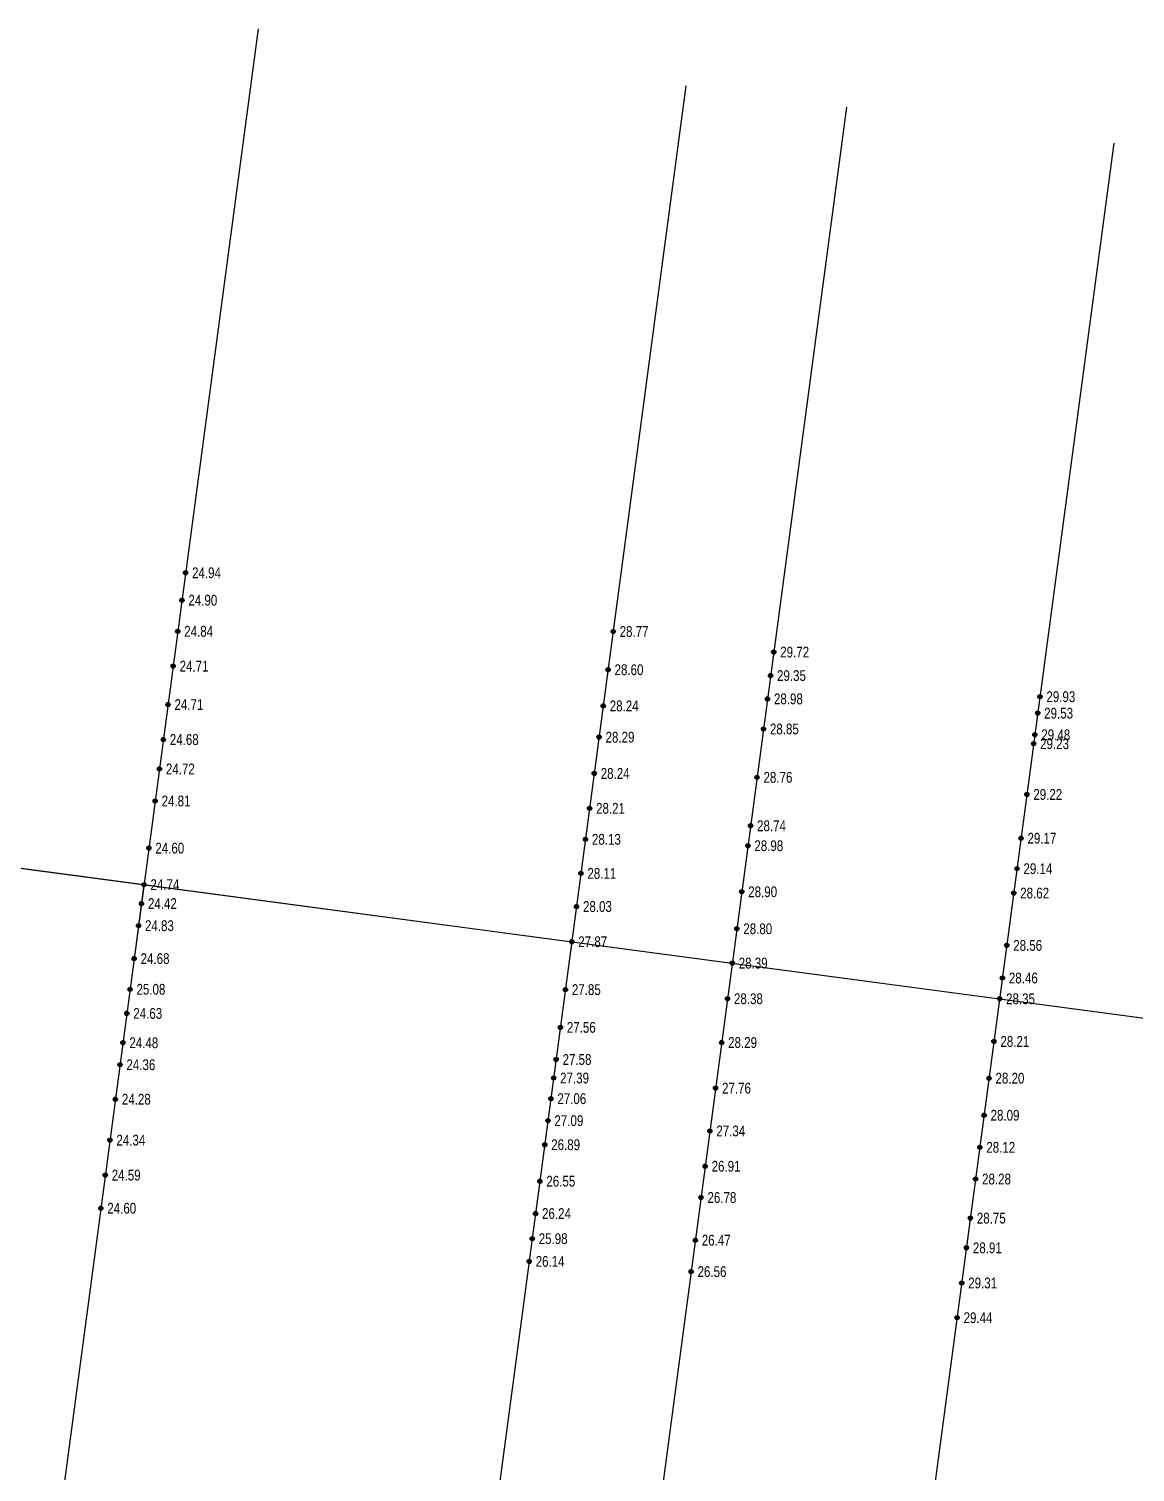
# Model space of a CAD drawing. Extents: x 572865 to 573615, y 785001 to 785187.
# Drawn here: x 573407.5 to 573458.8, y 785062.6 to 785129.5 of the extents above; entities that cross this region are included whole.
import ezdxf
from ezdxf.enums import TextEntityAlignment as Align

# ---------------------------------------------------------------- set-up
doc = ezdxf.new("R2010")
doc.units = 0
doc.header["$LTSCALE"] = 0.5
for name, color, linetype in [('DMX', 3, 'Continuous'), ('GCD', 3, 'Continuous'), ('桩号_M', 3, 'Continuous'), ('道路中线_M', 3, 'Continuous')]:
    doc.layers.add(name, color=color, linetype=linetype)
doc.styles.add('EICAD', font='fsdb_e.shx', dxfattribs={"width": 0.707, "height": 2, "bigfont": 'tjhzf.shx'})

# ---------------------------------------------------------------- blocks, each defined once
blk = doc.blocks.new('gc200')
h = blk.add_hatch(color=0)
edge = h.paths.add_edge_path()
edge.add_arc((0, 0), 0.196, 0, 360)
at = {"color": 0}
blk.add_circle((0, 0), 0.196, dxfattribs=at)

msp = doc.modelspace()

# ---------------------------------------------------------------- linework, layer by layer
at = {"layer": 'DMX', "color": 6}
for p, q in [((573418.127, 785129.515), (573407.551, 785050.217)), ((573437.951, 785126.871), (573427.375, 785047.573)), ((573457.776, 785124.227), (573447.2, 785044.929))]:
    msp.add_line(p, q, dxfattribs=at)
at = {"layer": 'DMX', "linetype": 'Continuous'}
msp.add_lwpolyline([(573445.386, 785125.88), (573434.81, 785046.582)], dxfattribs=at)
at = {"layer": '桩号_M', "linetype": 'Continuous'}
for points in [[(573393.014, 785092.51), (573412.839, 785089.866), (573432.663, 785087.222), (573452.488, 785084.578), (573472.312, 785081.934), (573492.137, 785079.29), (573511.961, 785076.646), (573531.786, 785074.002), (573551.61, 785071.358), (573571.435, 785068.714), (573591.259, 785066.07), (573596.215, 785065.409), (573608.221, 785063.808)], [(573412.839, 785089.866), (573412.442, 785086.893)]]:
    msp.add_lwpolyline(points, dxfattribs=at)
at = {"layer": '道路中线_M', "color": 4}
msp.add_line((573206.523, 785117.383), (573608.221, 785063.808), dxfattribs=at)

# ---------------------------------------------------------------- block references
at = {"layer": 'GCD'}
ref = msp.add_blockref('gc200', (573414.766, 785104.315, 24.936), dxfattribs=dict(at, xscale=0.5, yscale=0.5, zscale=0.5))
ref.add_attrib('height', '24.94', dxfattribs={"height": 0.5, "style": 'EICAD', "width": 0.8}).set_placement((573415.066, 785104.315, 24.936), align=Align.MIDDLE_LEFT)
ref = msp.add_blockref('gc200', (573414.597, 785103.045, 24.9), dxfattribs=dict(at, xscale=0.5, yscale=0.5, zscale=0.5))
ref.add_attrib('height', '24.90', dxfattribs={"height": 0.5, "style": 'EICAD', "width": 0.8}).set_placement((573414.897, 785103.045, 24.9), align=Align.MIDDLE_LEFT)
ref = msp.add_blockref('gc200', (573414.404, 785101.604, 24.839), dxfattribs=dict(at, xscale=0.5, yscale=0.5, zscale=0.5))
ref.add_attrib('height', '24.84', dxfattribs={"height": 0.5, "style": 'EICAD', "width": 0.8}).set_placement((573414.704, 785101.604, 24.839), align=Align.MIDDLE_LEFT)
ref = msp.add_blockref('gc200', (573434.58, 785101.595, 28.765), dxfattribs=dict(at, xscale=0.5, yscale=0.5, zscale=0.5))
ref.add_attrib('height', '28.77', dxfattribs={"height": 0.5, "style": 'EICAD', "width": 0.8}).set_placement((573434.88, 785101.595, 28.765), align=Align.MIDDLE_LEFT)
at = {"layer": 'GCD', "linetype": 'Continuous'}
ref = msp.add_blockref('gc200', (573442.02, 785100.642, 29.719), dxfattribs=dict(at, xscale=0.5, yscale=0.5, zscale=0.5))
ref.add_attrib('height', '29.72', dxfattribs={"linetype": 'Continuous', "height": 0.5, "style": 'EICAD', "width": 0.8}).set_placement((573442.32, 785100.642, 29.719), align=Align.MIDDLE_LEFT)
at = {"layer": 'GCD'}
ref = msp.add_blockref('gc200', (573414.189, 785099.99, 24.712), dxfattribs=dict(at, xscale=0.5, yscale=0.5, zscale=0.5))
ref.add_attrib('height', '24.71', dxfattribs={"height": 0.5, "style": 'EICAD', "width": 0.8}).set_placement((573414.489, 785099.99, 24.712), align=Align.MIDDLE_LEFT)
ref = msp.add_blockref('gc200', (573434.344, 785099.823, 28.6), dxfattribs=dict(at, xscale=0.5, yscale=0.5, zscale=0.5))
ref.add_attrib('height', '28.60', dxfattribs={"height": 0.5, "style": 'EICAD', "width": 0.8}).set_placement((573434.644, 785099.823, 28.6), align=Align.MIDDLE_LEFT)
at = {"layer": 'GCD', "linetype": 'Continuous'}
ref = msp.add_blockref('gc200', (573441.874, 785099.552, 29.349), dxfattribs=dict(at, xscale=0.5, yscale=0.5, zscale=0.5))
ref.add_attrib('height', '29.35', dxfattribs={"linetype": 'Continuous', "height": 0.5, "style": 'EICAD', "width": 0.8}).set_placement((573442.174, 785099.552, 29.349), align=Align.MIDDLE_LEFT)
ref = msp.add_blockref('gc200', (573441.73, 785098.473, 28.976), dxfattribs=dict(at, xscale=0.5, yscale=0.5, zscale=0.5))
ref.add_attrib('height', '28.98', dxfattribs={"linetype": 'Continuous', "height": 0.5, "style": 'EICAD', "width": 0.8}).set_placement((573442.03, 785098.473, 28.976), align=Align.MIDDLE_LEFT)
at = {"layer": 'GCD'}
ref = msp.add_blockref('gc200', (573454.355, 785098.576, 29.931), dxfattribs=dict(at, xscale=0.5, yscale=0.5, zscale=0.5))
ref.add_attrib('height', '29.93', dxfattribs={"height": 0.5, "style": 'EICAD', "width": 0.8}).set_placement((573454.655, 785098.576, 29.931), align=Align.MIDDLE_LEFT)
ref = msp.add_blockref('gc200', (573413.952, 785098.21, 24.711), dxfattribs=dict(at, xscale=0.5, yscale=0.5, zscale=0.5))
ref.add_attrib('height', '24.71', dxfattribs={"height": 0.5, "style": 'EICAD', "width": 0.8}).set_placement((573414.252, 785098.21, 24.711), align=Align.MIDDLE_LEFT)
ref = msp.add_blockref('gc200', (573434.121, 785098.148, 28.241), dxfattribs=dict(at, xscale=0.5, yscale=0.5, zscale=0.5))
ref.add_attrib('height', '28.24', dxfattribs={"height": 0.5, "style": 'EICAD', "width": 0.8}).set_placement((573434.421, 785098.148, 28.241), align=Align.MIDDLE_LEFT)
ref = msp.add_blockref('gc200', (573454.253, 785097.812, 29.528), dxfattribs=dict(at, xscale=0.5, yscale=0.5, zscale=0.5))
ref.add_attrib('height', '29.53', dxfattribs={"height": 0.5, "style": 'EICAD', "width": 0.8}).set_placement((573454.553, 785097.812, 29.528), align=Align.MIDDLE_LEFT)
at = {"layer": 'GCD', "linetype": 'Continuous'}
ref = msp.add_blockref('gc200', (573441.544, 785097.079, 28.846), dxfattribs=dict(at, xscale=0.5, yscale=0.5, zscale=0.5))
ref.add_attrib('height', '28.85', dxfattribs={"linetype": 'Continuous', "height": 0.5, "style": 'EICAD', "width": 0.8}).set_placement((573441.844, 785097.079, 28.846), align=Align.MIDDLE_LEFT)
at = {"layer": 'GCD'}
ref = msp.add_blockref('gc200', (573413.736, 785096.589, 24.683), dxfattribs=dict(at, xscale=0.5, yscale=0.5, zscale=0.5))
ref.add_attrib('height', '24.68', dxfattribs={"height": 0.5, "style": 'EICAD', "width": 0.8}).set_placement((573414.036, 785096.589, 24.683), align=Align.MIDDLE_LEFT)
ref = msp.add_blockref('gc200', (573433.927, 785096.7, 28.294), dxfattribs=dict(at, xscale=0.5, yscale=0.5, zscale=0.5))
ref.add_attrib('height', '28.29', dxfattribs={"height": 0.5, "style": 'EICAD', "width": 0.8}).set_placement((573434.227, 785096.7, 28.294), align=Align.MIDDLE_LEFT)
ref = msp.add_blockref('gc200', (573454.064, 785096.397, 29.23), dxfattribs=dict(at, xscale=0.5, yscale=0.5, zscale=0.5))
ref.add_attrib('height', '29.23', dxfattribs={"height": 0.5, "style": 'EICAD', "width": 0.8}).set_placement((573454.364, 785096.397, 29.23), align=Align.MIDDLE_LEFT)
ref = msp.add_blockref('gc200', (573454.119, 785096.809, 29.482), dxfattribs=dict(at, xscale=0.5, yscale=0.5, zscale=0.5))
ref.add_attrib('height', '29.48', dxfattribs={"height": 0.5, "style": 'EICAD', "width": 0.8}).set_placement((573454.419, 785096.809, 29.482), align=Align.MIDDLE_LEFT)
ref = msp.add_blockref('gc200', (573413.554, 785095.226, 24.72), dxfattribs=dict(at, xscale=0.5, yscale=0.5, zscale=0.5))
ref.add_attrib('height', '24.72', dxfattribs={"height": 0.5, "style": 'EICAD', "width": 0.8}).set_placement((573413.854, 785095.226, 24.72), align=Align.MIDDLE_LEFT)
ref = msp.add_blockref('gc200', (573433.703, 785095.019, 28.236), dxfattribs=dict(at, xscale=0.5, yscale=0.5, zscale=0.5))
ref.add_attrib('height', '28.24', dxfattribs={"height": 0.5, "style": 'EICAD', "width": 0.8}).set_placement((573434.003, 785095.019, 28.236), align=Align.MIDDLE_LEFT)
at = {"layer": 'GCD', "linetype": 'Continuous'}
ref = msp.add_blockref('gc200', (573441.246, 785094.839, 28.755), dxfattribs=dict(at, xscale=0.5, yscale=0.5, zscale=0.5))
ref.add_attrib('height', '28.76', dxfattribs={"linetype": 'Continuous', "height": 0.5, "style": 'EICAD', "width": 0.8}).set_placement((573441.546, 785094.839, 28.755), align=Align.MIDDLE_LEFT)
at = {"layer": 'GCD'}
ref = msp.add_blockref('gc200', (573413.356, 785093.742, 24.806), dxfattribs=dict(at, xscale=0.5, yscale=0.5, zscale=0.5))
ref.add_attrib('height', '24.81', dxfattribs={"height": 0.5, "style": 'EICAD', "width": 0.8}).set_placement((573413.656, 785093.742, 24.806), align=Align.MIDDLE_LEFT)
ref = msp.add_blockref('gc200', (573453.75, 785094.044, 29.219), dxfattribs=dict(at, xscale=0.5, yscale=0.5, zscale=0.5))
ref.add_attrib('height', '29.22', dxfattribs={"height": 0.5, "style": 'EICAD', "width": 0.8}).set_placement((573454.05, 785094.044, 29.219), align=Align.MIDDLE_LEFT)
ref = msp.add_blockref('gc200', (573433.488, 785093.402, 28.21), dxfattribs=dict(at, xscale=0.5, yscale=0.5, zscale=0.5))
ref.add_attrib('height', '28.21', dxfattribs={"height": 0.5, "style": 'EICAD', "width": 0.8}).set_placement((573433.788, 785093.402, 28.21), align=Align.MIDDLE_LEFT)
at = {"layer": 'GCD', "linetype": 'Continuous'}
ref = msp.add_blockref('gc200', (573440.946, 785092.594, 28.735), dxfattribs=dict(at, xscale=0.5, yscale=0.5, zscale=0.5))
ref.add_attrib('height', '28.74', dxfattribs={"linetype": 'Continuous', "height": 0.5, "style": 'EICAD', "width": 0.8}).set_placement((573441.246, 785092.594, 28.735), align=Align.MIDDLE_LEFT)
at = {"layer": 'GCD'}
ref = msp.add_blockref('gc200', (573433.296, 785091.966, 28.128), dxfattribs=dict(at, xscale=0.5, yscale=0.5, zscale=0.5))
ref.add_attrib('height', '28.13', dxfattribs={"height": 0.5, "style": 'EICAD', "width": 0.8}).set_placement((573433.596, 785091.966, 28.128), align=Align.MIDDLE_LEFT)
ref = msp.add_blockref('gc200', (573453.48, 785092.018, 29.17), dxfattribs=dict(at, xscale=0.5, yscale=0.5, zscale=0.5))
ref.add_attrib('height', '29.17', dxfattribs={"height": 0.5, "style": 'EICAD', "width": 0.8}).set_placement((573453.78, 785092.018, 29.17), align=Align.MIDDLE_LEFT)
ref = msp.add_blockref('gc200', (573413.065, 785091.559, 24.6), dxfattribs=dict(at, xscale=0.5, yscale=0.5, zscale=0.5))
ref.add_attrib('height', '24.60', dxfattribs={"height": 0.5, "style": 'EICAD', "width": 0.8}).set_placement((573413.365, 785091.559, 24.6), align=Align.MIDDLE_LEFT)
at = {"layer": 'GCD', "linetype": 'Continuous'}
ref = msp.add_blockref('gc200', (573440.823, 785091.67, 28.981), dxfattribs=dict(at, xscale=0.5, yscale=0.5, zscale=0.5))
ref.add_attrib('height', '28.98', dxfattribs={"linetype": 'Continuous', "height": 0.5, "style": 'EICAD', "width": 0.8}).set_placement((573441.123, 785091.67, 28.981), align=Align.MIDDLE_LEFT)
at = {"layer": 'GCD'}
ref = msp.add_blockref('gc200', (573433.086, 785090.39, 28.112), dxfattribs=dict(at, xscale=0.5, yscale=0.5, zscale=0.5))
ref.add_attrib('height', '28.11', dxfattribs={"height": 0.5, "style": 'EICAD', "width": 0.8}).set_placement((573433.386, 785090.39, 28.112), align=Align.MIDDLE_LEFT)
ref = msp.add_blockref('gc200', (573453.292, 785090.606, 29.144), dxfattribs=dict(at, xscale=0.5, yscale=0.5, zscale=0.5))
ref.add_attrib('height', '29.14', dxfattribs={"height": 0.5, "style": 'EICAD', "width": 0.8}).set_placement((573453.592, 785090.606, 29.144), align=Align.MIDDLE_LEFT)
at = {"layer": 'GCD', "linetype": 'Continuous'}
ref = msp.add_blockref('gc200', (573412.839, 785089.866, 24.738), dxfattribs=dict(at, xscale=0.5, yscale=0.5, zscale=0.5))
ref.add_attrib('height', '24.74', dxfattribs={"linetype": 'Continuous', "height": 0.5, "style": 'EICAD', "width": 0.8}).set_placement((573413.139, 785089.866, 24.738), align=Align.MIDDLE_LEFT)
ref = msp.add_blockref('gc200', (573440.538, 785089.536, 28.895), dxfattribs=dict(at, xscale=0.5, yscale=0.5, zscale=0.5))
ref.add_attrib('height', '28.90', dxfattribs={"linetype": 'Continuous', "height": 0.5, "style": 'EICAD', "width": 0.8}).set_placement((573440.838, 785089.536, 28.895), align=Align.MIDDLE_LEFT)
ref = msp.add_blockref('gc200', (573453.141, 785089.476, 28.62), dxfattribs=dict(at, xscale=0.5, yscale=0.5, zscale=0.5))
ref.add_attrib('height', '28.62', dxfattribs={"linetype": 'Continuous', "height": 0.5, "style": 'EICAD', "width": 0.8}).set_placement((573453.441, 785089.476, 28.62), align=Align.MIDDLE_LEFT)
at = {"layer": 'GCD'}
ref = msp.add_blockref('gc200', (573412.722, 785088.99, 24.422), dxfattribs=dict(at, xscale=0.5, yscale=0.5, zscale=0.5))
ref.add_attrib('height', '24.42', dxfattribs={"height": 0.5, "style": 'EICAD', "width": 0.8}).set_placement((573413.022, 785088.99, 24.422), align=Align.MIDDLE_LEFT)
ref = msp.add_blockref('gc200', (573432.881, 785088.852, 28.028), dxfattribs=dict(at, xscale=0.5, yscale=0.5, zscale=0.5))
ref.add_attrib('height', '28.03', dxfattribs={"height": 0.5, "style": 'EICAD', "width": 0.8}).set_placement((573433.181, 785088.852, 28.028), align=Align.MIDDLE_LEFT)
ref = msp.add_blockref('gc200', (573412.585, 785087.966, 24.833), dxfattribs=dict(at, xscale=0.5, yscale=0.5, zscale=0.5))
ref.add_attrib('height', '24.83', dxfattribs={"height": 0.5, "style": 'EICAD', "width": 0.8}).set_placement((573412.885, 785087.966, 24.833), align=Align.MIDDLE_LEFT)
at = {"layer": 'GCD', "linetype": 'Continuous'}
ref = msp.add_blockref('gc200', (573440.31, 785087.823, 28.803), dxfattribs=dict(at, xscale=0.5, yscale=0.5, zscale=0.5))
ref.add_attrib('height', '28.80', dxfattribs={"linetype": 'Continuous', "height": 0.5, "style": 'EICAD', "width": 0.8}).set_placement((573440.61, 785087.823, 28.803), align=Align.MIDDLE_LEFT)
ref = msp.add_blockref('gc200', (573432.663, 785087.222, 27.866), dxfattribs=dict(at, xscale=0.5, yscale=0.5, zscale=0.5))
ref.add_attrib('height', '27.87', dxfattribs={"linetype": 'Continuous', "height": 0.5, "style": 'EICAD', "width": 0.8}).set_placement((573432.963, 785087.222, 27.866), align=Align.MIDDLE_LEFT)
ref = msp.add_blockref('gc200', (573452.818, 785087.051, 28.56), dxfattribs=dict(at, xscale=0.5, yscale=0.5, zscale=0.5))
ref.add_attrib('height', '28.56', dxfattribs={"linetype": 'Continuous', "height": 0.5, "style": 'EICAD', "width": 0.8}).set_placement((573453.118, 785087.051, 28.56), align=Align.MIDDLE_LEFT)
at = {"layer": 'GCD'}
ref = msp.add_blockref('gc200', (573412.382, 785086.441, 24.681), dxfattribs=dict(at, xscale=0.5, yscale=0.5, zscale=0.5))
ref.add_attrib('height', '24.68', dxfattribs={"height": 0.5, "style": 'EICAD', "width": 0.8}).set_placement((573412.682, 785086.441, 24.681), align=Align.MIDDLE_LEFT)
at = {"layer": 'GCD', "linetype": 'Continuous'}
ref = msp.add_blockref('gc200', (573440.098, 785086.231, 28.39), dxfattribs=dict(at, xscale=0.5, yscale=0.5, zscale=0.5))
ref.add_attrib('height', '28.39', dxfattribs={"linetype": 'Continuous', "height": 0.5, "style": 'EICAD', "width": 0.8}).set_placement((573440.398, 785086.231), align=Align.MIDDLE_LEFT)
at = {"layer": 'GCD'}
ref = msp.add_blockref('gc200', (573412.192, 785085.018, 25.082), dxfattribs=dict(at, xscale=0.5, yscale=0.5, zscale=0.5))
ref.add_attrib('height', '25.08', dxfattribs={"height": 0.5, "style": 'EICAD', "width": 0.8}).set_placement((573412.492, 785085.018, 25.082), align=Align.MIDDLE_LEFT)
ref = msp.add_blockref('gc200', (573432.367, 785085.002, 27.85), dxfattribs=dict(at, xscale=0.5, yscale=0.5, zscale=0.5))
ref.add_attrib('height', '27.85', dxfattribs={"height": 0.5, "style": 'EICAD', "width": 0.8}).set_placement((573432.667, 785085.002, 27.85), align=Align.MIDDLE_LEFT)
at = {"layer": 'GCD', "linetype": 'Continuous'}
ref = msp.add_blockref('gc200', (573452.616, 785085.541, 28.46), dxfattribs=dict(at, xscale=0.5, yscale=0.5, zscale=0.5))
ref.add_attrib('height', '28.46', dxfattribs={"linetype": 'Continuous', "height": 0.5, "style": 'EICAD', "width": 0.8}).set_placement((573452.916, 785085.541, 28.46), align=Align.MIDDLE_LEFT)
ref = msp.add_blockref('gc200', (573439.878, 785084.581, 28.375), dxfattribs=dict(at, xscale=0.5, yscale=0.5, zscale=0.5))
ref.add_attrib('height', '28.38', dxfattribs={"linetype": 'Continuous', "height": 0.5, "style": 'EICAD', "width": 0.8}).set_placement((573440.178, 785084.581, 28.375), align=Align.MIDDLE_LEFT)
ref = msp.add_blockref('gc200', (573452.488, 785084.578, 28.354), dxfattribs=dict(at, xscale=0.5, yscale=0.5, zscale=0.5))
ref.add_attrib('height', '28.35', dxfattribs={"linetype": 'Continuous', "height": 0.5, "style": 'EICAD', "width": 0.8}).set_placement((573452.788, 785084.578, 28.354), align=Align.MIDDLE_LEFT)
at = {"layer": 'GCD'}
ref = msp.add_blockref('gc200', (573412.043, 785083.901, 24.63), dxfattribs=dict(at, xscale=0.5, yscale=0.5, zscale=0.5))
ref.add_attrib('height', '24.63', dxfattribs={"height": 0.5, "style": 'EICAD', "width": 0.8}).set_placement((573412.343, 785083.901, 24.63), align=Align.MIDDLE_LEFT)
ref = msp.add_blockref('gc200', (573432.134, 785083.253, 27.564), dxfattribs=dict(at, xscale=0.5, yscale=0.5, zscale=0.5))
ref.add_attrib('height', '27.56', dxfattribs={"height": 0.5, "style": 'EICAD', "width": 0.8}).set_placement((573432.434, 785083.253, 27.564), align=Align.MIDDLE_LEFT)
ref = msp.add_blockref('gc200', (573411.862, 785082.541, 24.481), dxfattribs=dict(at, xscale=0.5, yscale=0.5, zscale=0.5))
ref.add_attrib('height', '24.48', dxfattribs={"height": 0.5, "style": 'EICAD', "width": 0.8}).set_placement((573412.162, 785082.541, 24.481), align=Align.MIDDLE_LEFT)
at = {"layer": 'GCD', "linetype": 'Continuous'}
ref = msp.add_blockref('gc200', (573439.607, 785082.551, 28.287), dxfattribs=dict(at, xscale=0.5, yscale=0.5, zscale=0.5))
ref.add_attrib('height', '28.29', dxfattribs={"linetype": 'Continuous', "height": 0.5, "style": 'EICAD', "width": 0.8}).set_placement((573439.907, 785082.551, 28.287), align=Align.MIDDLE_LEFT)
ref = msp.add_blockref('gc200', (573452.224, 785082.602, 28.21), dxfattribs=dict(at, xscale=0.5, yscale=0.5, zscale=0.5))
ref.add_attrib('height', '28.21', dxfattribs={"linetype": 'Continuous', "height": 0.5, "style": 'EICAD', "width": 0.8}).set_placement((573452.524, 785082.602, 28.21), align=Align.MIDDLE_LEFT)
at = {"layer": 'GCD'}
ref = msp.add_blockref('gc200', (573431.936, 785081.766, 27.577), dxfattribs=dict(at, xscale=0.5, yscale=0.5, zscale=0.5))
ref.add_attrib('height', '27.58', dxfattribs={"height": 0.5, "style": 'EICAD', "width": 0.8}).set_placement((573432.236, 785081.766, 27.577), align=Align.MIDDLE_LEFT)
ref = msp.add_blockref('gc200', (573411.726, 785081.525, 24.355), dxfattribs=dict(at, xscale=0.5, yscale=0.5, zscale=0.5))
ref.add_attrib('height', '24.36', dxfattribs={"height": 0.5, "style": 'EICAD', "width": 0.8}).set_placement((573412.026, 785081.525, 24.355), align=Align.MIDDLE_LEFT)
ref = msp.add_blockref('gc200', (573431.821, 785080.907, 27.385), dxfattribs=dict(at, xscale=0.5, yscale=0.5, zscale=0.5))
ref.add_attrib('height', '27.39', dxfattribs={"height": 0.5, "style": 'EICAD', "width": 0.8}).set_placement((573432.121, 785080.907, 27.385), align=Align.MIDDLE_LEFT)
at = {"layer": 'GCD', "linetype": 'Continuous'}
ref = msp.add_blockref('gc200', (573439.325, 785080.438, 27.759), dxfattribs=dict(at, xscale=0.5, yscale=0.5, zscale=0.5))
ref.add_attrib('height', '27.76', dxfattribs={"linetype": 'Continuous', "height": 0.5, "style": 'EICAD', "width": 0.8}).set_placement((573439.625, 785080.438, 27.759), align=Align.MIDDLE_LEFT)
ref = msp.add_blockref('gc200', (573451.997, 785080.899, 28.2), dxfattribs=dict(at, xscale=0.5, yscale=0.5, zscale=0.5))
ref.add_attrib('height', '28.20', dxfattribs={"linetype": 'Continuous', "height": 0.5, "style": 'EICAD', "width": 0.8}).set_placement((573452.297, 785080.899, 28.2), align=Align.MIDDLE_LEFT)
at = {"layer": 'GCD'}
ref = msp.add_blockref('gc200', (573411.513, 785079.925, 24.283), dxfattribs=dict(at, xscale=0.5, yscale=0.5, zscale=0.5))
ref.add_attrib('height', '24.28', dxfattribs={"height": 0.5, "style": 'EICAD', "width": 0.8}).set_placement((573411.813, 785079.925, 24.283), align=Align.MIDDLE_LEFT)
ref = msp.add_blockref('gc200', (573431.693, 785079.95, 27.057), dxfattribs=dict(at, xscale=0.5, yscale=0.5, zscale=0.5))
ref.add_attrib('height', '27.06', dxfattribs={"height": 0.5, "style": 'EICAD', "width": 0.8}).set_placement((573431.993, 785079.95, 27.057), align=Align.MIDDLE_LEFT)
at = {"layer": 'GCD', "linetype": 'Continuous'}
ref = msp.add_blockref('gc200', (573451.768, 785079.183, 28.09), dxfattribs=dict(at, xscale=0.5, yscale=0.5, zscale=0.5))
ref.add_attrib('height', '28.09', dxfattribs={"linetype": 'Continuous', "height": 0.5, "style": 'EICAD', "width": 0.8}).set_placement((573452.068, 785079.183, 28.09), align=Align.MIDDLE_LEFT)
at = {"layer": 'GCD'}
ref = msp.add_blockref('gc200', (573431.558, 785078.932, 27.091), dxfattribs=dict(at, xscale=0.5, yscale=0.5, zscale=0.5))
ref.add_attrib('height', '27.09', dxfattribs={"height": 0.5, "style": 'EICAD', "width": 0.8}).set_placement((573431.858, 785078.932, 27.091), align=Align.MIDDLE_LEFT)
at = {"layer": 'GCD', "linetype": 'Continuous'}
ref = msp.add_blockref('gc200', (573439.06, 785078.455, 27.338), dxfattribs=dict(at, xscale=0.5, yscale=0.5, zscale=0.5))
ref.add_attrib('height', '27.34', dxfattribs={"linetype": 'Continuous', "height": 0.5, "style": 'EICAD', "width": 0.8}).set_placement((573439.36, 785078.455, 27.338), align=Align.MIDDLE_LEFT)
at = {"layer": 'GCD'}
ref = msp.add_blockref('gc200', (573411.26, 785078.029, 24.344), dxfattribs=dict(at, xscale=0.5, yscale=0.5, zscale=0.5))
ref.add_attrib('height', '24.34', dxfattribs={"height": 0.5, "style": 'EICAD', "width": 0.8}).set_placement((573411.56, 785078.029, 24.344), align=Align.MIDDLE_LEFT)
ref = msp.add_blockref('gc200', (573431.409, 785077.817, 26.885), dxfattribs=dict(at, xscale=0.5, yscale=0.5, zscale=0.5))
ref.add_attrib('height', '26.89', dxfattribs={"height": 0.5, "style": 'EICAD', "width": 0.8}).set_placement((573431.709, 785077.817, 26.885), align=Align.MIDDLE_LEFT)
at = {"layer": 'GCD', "linetype": 'Continuous'}
ref = msp.add_blockref('gc200', (573451.57, 785077.696, 28.12), dxfattribs=dict(at, xscale=0.5, yscale=0.5, zscale=0.5))
ref.add_attrib('height', '28.12', dxfattribs={"linetype": 'Continuous', "height": 0.5, "style": 'EICAD', "width": 0.8}).set_placement((573451.87, 785077.696, 28.12), align=Align.MIDDLE_LEFT)
at = {"layer": 'GCD'}
ref = msp.add_blockref('gc200', (573411.044, 785076.409, 24.587), dxfattribs=dict(at, xscale=0.5, yscale=0.5, zscale=0.5))
ref.add_attrib('height', '24.59', dxfattribs={"height": 0.5, "style": 'EICAD', "width": 0.8}).set_placement((573411.344, 785076.409, 24.587), align=Align.MIDDLE_LEFT)
at = {"layer": 'GCD', "linetype": 'Continuous'}
ref = msp.add_blockref('gc200', (573438.842, 785076.82, 26.91), dxfattribs=dict(at, xscale=0.5, yscale=0.5, zscale=0.5))
ref.add_attrib('height', '26.91', dxfattribs={"linetype": 'Continuous', "height": 0.5, "style": 'EICAD', "width": 0.8}).set_placement((573439.142, 785076.82, 26.91), align=Align.MIDDLE_LEFT)
at = {"layer": 'GCD'}
ref = msp.add_blockref('gc200', (573431.184, 785076.128, 26.548), dxfattribs=dict(at, xscale=0.5, yscale=0.5, zscale=0.5))
ref.add_attrib('height', '26.55', dxfattribs={"height": 0.5, "style": 'EICAD', "width": 0.8}).set_placement((573431.484, 785076.128, 26.548), align=Align.MIDDLE_LEFT)
at = {"layer": 'GCD', "linetype": 'Continuous'}
ref = msp.add_blockref('gc200', (573451.374, 785076.227, 28.28), dxfattribs=dict(at, xscale=0.5, yscale=0.5, zscale=0.5))
ref.add_attrib('height', '28.28', dxfattribs={"linetype": 'Continuous', "height": 0.5, "style": 'EICAD', "width": 0.8}).set_placement((573451.674, 785076.227, 28.28), align=Align.MIDDLE_LEFT)
ref = msp.add_blockref('gc200', (573438.65, 785075.374, 26.78), dxfattribs=dict(at, xscale=0.5, yscale=0.5, zscale=0.5))
ref.add_attrib('height', '26.78', dxfattribs={"linetype": 'Continuous', "height": 0.5, "style": 'EICAD', "width": 0.8}).set_placement((573438.95, 785075.374, 26.78), align=Align.MIDDLE_LEFT)
at = {"layer": 'GCD'}
ref = msp.add_blockref('gc200', (573410.839, 785074.874, 24.6), dxfattribs=dict(at, xscale=0.5, yscale=0.5, zscale=0.5))
ref.add_attrib('height', '24.60', dxfattribs={"height": 0.5, "style": 'EICAD', "width": 0.8}).set_placement((573411.139, 785074.874, 24.6), align=Align.MIDDLE_LEFT)
ref = msp.add_blockref('gc200', (573430.984, 785074.63, 26.238), dxfattribs=dict(at, xscale=0.5, yscale=0.5, zscale=0.5))
ref.add_attrib('height', '26.24', dxfattribs={"height": 0.5, "style": 'EICAD', "width": 0.8}).set_placement((573431.284, 785074.63, 26.238), align=Align.MIDDLE_LEFT)
at = {"layer": 'GCD', "linetype": 'Continuous'}
ref = msp.add_blockref('gc200', (573451.132, 785074.416, 28.75), dxfattribs=dict(at, xscale=0.5, yscale=0.5, zscale=0.5))
ref.add_attrib('height', '28.75', dxfattribs={"linetype": 'Continuous', "height": 0.5, "style": 'EICAD', "width": 0.8}).set_placement((573451.432, 785074.416, 28.75), align=Align.MIDDLE_LEFT)
at = {"layer": 'GCD'}
ref = msp.add_blockref('gc200', (573430.829, 785073.465, 25.981), dxfattribs=dict(at, xscale=0.5, yscale=0.5, zscale=0.5))
ref.add_attrib('height', '25.98', dxfattribs={"height": 0.5, "style": 'EICAD', "width": 0.8}).set_placement((573431.129, 785073.465, 25.981), align=Align.MIDDLE_LEFT)
at = {"layer": 'GCD', "linetype": 'Continuous'}
ref = msp.add_blockref('gc200', (573438.385, 785073.394, 26.472), dxfattribs=dict(at, xscale=0.5, yscale=0.5, zscale=0.5))
ref.add_attrib('height', '26.47', dxfattribs={"linetype": 'Continuous', "height": 0.5, "style": 'EICAD', "width": 0.8}).set_placement((573438.685, 785073.394, 26.472), align=Align.MIDDLE_LEFT)
ref = msp.add_blockref('gc200', (573450.949, 785073.041, 28.91), dxfattribs=dict(at, xscale=0.5, yscale=0.5, zscale=0.5))
ref.add_attrib('height', '28.91', dxfattribs={"linetype": 'Continuous', "height": 0.5, "style": 'EICAD', "width": 0.8}).set_placement((573451.249, 785073.041, 28.91), align=Align.MIDDLE_LEFT)
at = {"layer": 'GCD'}
ref = msp.add_blockref('gc200', (573430.688, 785072.412, 26.135), dxfattribs=dict(at, xscale=0.5, yscale=0.5, zscale=0.5))
ref.add_attrib('height', '26.14', dxfattribs={"height": 0.5, "style": 'EICAD', "width": 0.8}).set_placement((573430.988, 785072.412, 26.135), align=Align.MIDDLE_LEFT)
at = {"layer": 'GCD', "linetype": 'Continuous'}
ref = msp.add_blockref('gc200', (573438.191, 785071.939, 26.56), dxfattribs=dict(at, xscale=0.5, yscale=0.5, zscale=0.5))
ref.add_attrib('height', '26.56', dxfattribs={"linetype": 'Continuous', "height": 0.5, "style": 'EICAD', "width": 0.8}).set_placement((573438.491, 785071.939, 26.56), align=Align.MIDDLE_LEFT)
ref = msp.add_blockref('gc200', (573450.732, 785071.412, 29.31), dxfattribs=dict(at, xscale=0.5, yscale=0.5, zscale=0.5))
ref.add_attrib('height', '29.31', dxfattribs={"linetype": 'Continuous', "height": 0.5, "style": 'EICAD', "width": 0.8}).set_placement((573451.032, 785071.412, 29.31), align=Align.MIDDLE_LEFT)
ref = msp.add_blockref('gc200', (573450.517, 785069.803, 29.44), dxfattribs=dict(at, xscale=0.5, yscale=0.5, zscale=0.5))
ref.add_attrib('height', '29.44', dxfattribs={"linetype": 'Continuous', "height": 0.5, "style": 'EICAD', "width": 0.8}).set_placement((573450.817, 785069.803, 29.44), align=Align.MIDDLE_LEFT)

doc.saveas('drawing.dxf')
